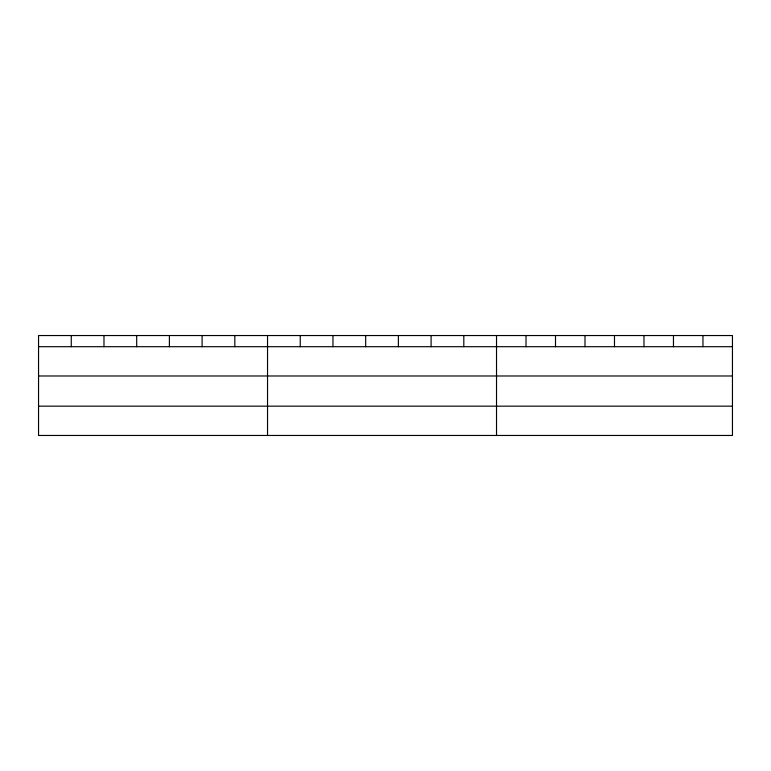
<?xml version="1.0" encoding="UTF-8"?>
<svg xmlns="http://www.w3.org/2000/svg" width="771" height="771" viewBox="0 0 771 771"><rect width="100%" height="100%" fill="white"/><g stroke="black" fill="none" stroke-linecap="round" stroke-linejoin="round"><path stroke-width="1.16" d="M732.45 375.988L732.45 335.539L38.55 335.539L38.55 435.461L732.45 435.461L732.45 375.988L38.55 375.988M38.55 346.699L732.45 346.699M38.55 406.163L732.45 406.163M702.959 335.539L702.959 346.699M673.468 335.539L673.468 346.699M643.978 335.539L643.978 346.699M614.487 335.539L614.487 346.699M584.996 335.539L584.996 346.699M555.505 335.539L555.505 346.699M526.015 335.539L526.015 346.699M496.524 335.539L496.524 435.461M463.814 335.539L463.814 346.699M431.095 335.539L431.095 346.699M398.385 335.539L398.385 346.699M365.676 335.539L365.676 346.699M332.966 335.539L332.966 346.699M300.247 335.539L300.247 346.699M267.537 335.539L267.537 435.461M234.827 335.539L234.827 346.699M202.108 335.539L202.108 346.699M169.398 335.539L169.398 346.699M136.689 335.539L136.689 346.699M103.979 335.539L103.979 346.699M71.26 335.539L71.26 346.699"/></g></svg>
